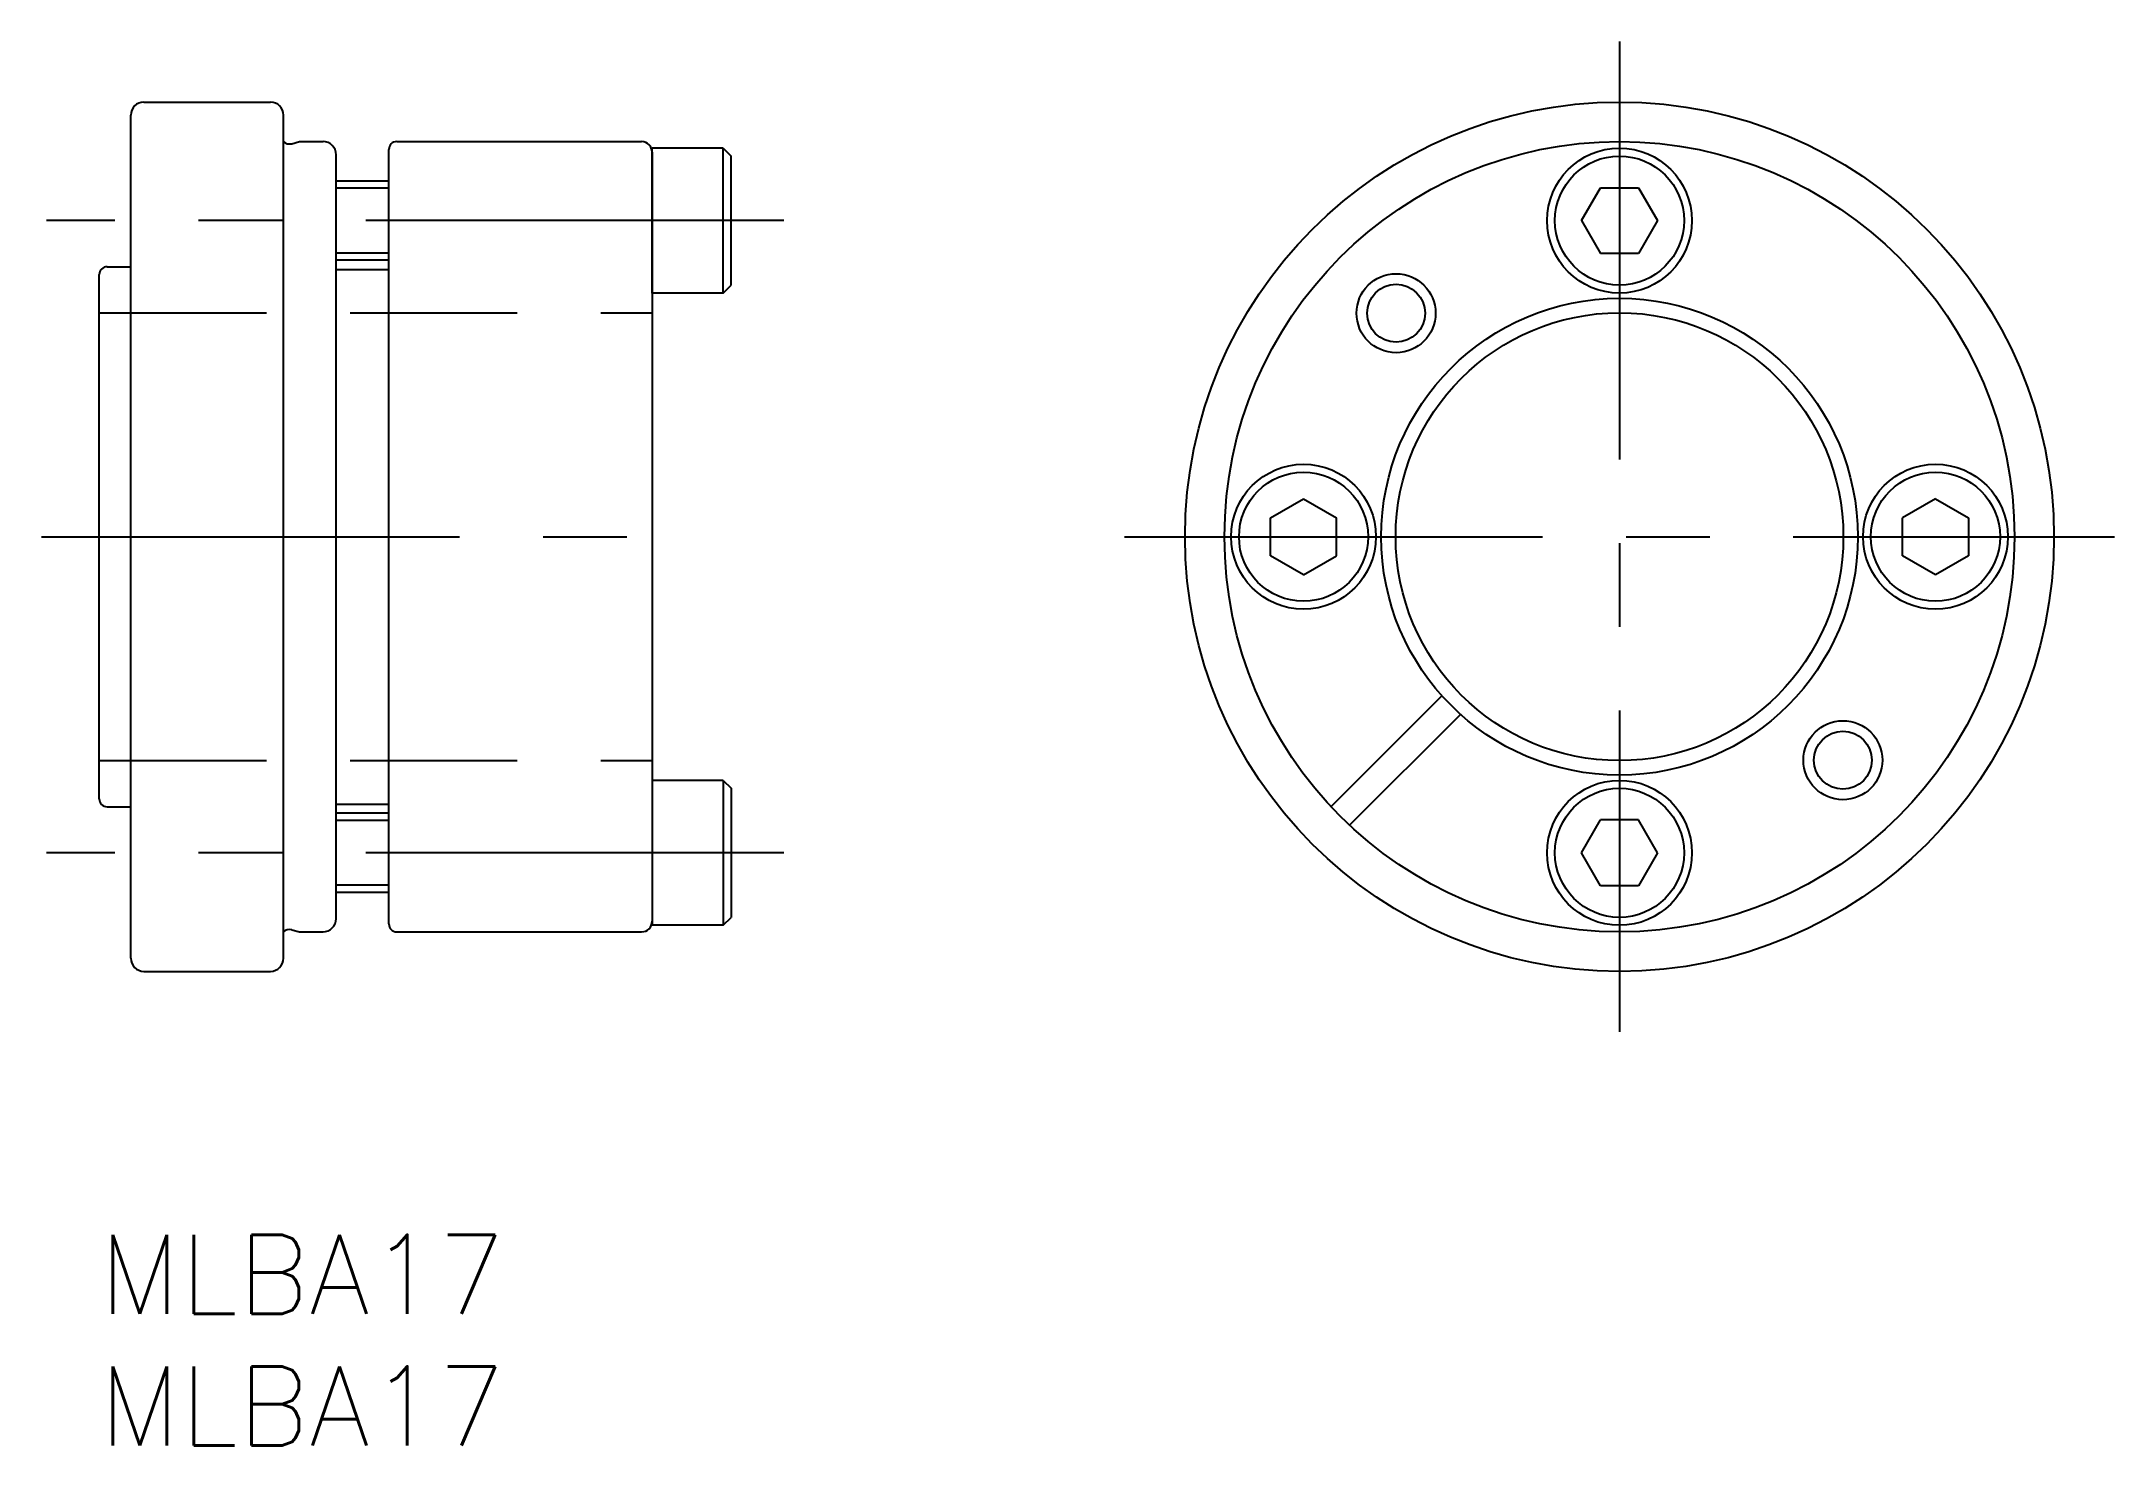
# Model space of a CAD drawing. Extents: x -2.2 to 76.5, y -8 to 45.3.
import ezdxf

# ---------------------------------------------------------------- set-up
doc = ezdxf.new("R2010")
doc.units = 0
doc.header["$LTSCALE"] = 0.5
doc.linetypes.add('CENTER', pattern=[50.8, 31.75, -6.35, 6.35, -6.35])
doc.linetypes.add('DASHED', pattern=[19.05, 12.7, -6.35])
for name, color, linetype in [('MSM_CENTER', 1, 'CENTER'), ('MSM_CONTINUOUS', 7, 'CONTINUOUS'), ('MSM_DASHED', 4, 'DASHED'), ('MSM_NARROW', 5, 'CONTINUOUS'), ('MSM_PART_NUMBER', 7, 'CONTINUOUS')]:
    doc.layers.add(name, color=color, linetype=linetype)
doc.styles.get("Standard").update_dxf_attribs({"font": 'txt.shx', "height": 3, "bigfont": 'bigfont.shx'})

msp = doc.modelspace()

# ---------------------------------------------------------------- linework, layer by layer
at = {"layer": 'MSM_CENTER'}
for p, q in [((57.737, 45.3), (57.737, 7.7)), ((26, 38.5), (-2, 38.5)), ((-2.192, 26.5), (23, 26.5)), ((38.936, 26.5), (76.537, 26.5)), ((26, 14.5), (-2, 14.5))]:
    msp.add_line(p, q, dxfattribs=at)
at = {"layer": 'MSM_CONTINUOUS'}
for p, q in [((1.7, 43), (6.5, 43)), ((1.2, 10.5), (1.2, 42.5)), ((7, 10.5), (7, 42.5)), ((7.312, 41.42), (7.61, 41.5)), ((7.61, 41.5), (8.5, 41.5)), ((9, 12), (9, 41)), ((11, 11.8), (11, 41.2)), ((11.3, 41.5), (20.6, 41.5)), ((23.7, 41.25), (21, 41.25)), ((21, 35.75), (21, 41.25)), ((21, 41.1), (21, 11.9)), ((23.7, 35.75), (23.7, 41.25)), ((23.7, 41.25), (24, 40.95)), ((24, 36.05), (24, 40.95)), ((11, 40), (9, 40)), ((56.293, 38.5), (57.015, 39.75)), ((57.015, 39.75), (58.458, 39.75)), ((58.458, 39.75), (59.18, 38.5)), ((56.293, 38.5), (57.015, 37.25)), ((59.18, 38.5), (58.458, 37.25)), ((58.458, 37.25), (57.015, 37.25)), ((0, 16.55), (0, 36.45)), ((0.3, 36.75), (1.2, 36.75)), ((11, 37), (9, 37)), ((9, 36.65), (11, 36.65)), ((23.7, 35.75), (21, 35.75)), ((23.7, 35.75), (24, 36.05)), ((44.487, 27.222), (45.737, 27.943)), ((45.737, 27.943), (46.987, 27.222)), ((69.737, 27.943), (68.487, 27.222)), ((69.737, 27.943), (70.987, 27.222)), ((44.487, 25.778), (44.487, 27.222)), ((46.987, 25.778), (46.987, 27.222)), ((68.487, 25.778), (68.487, 27.222)), ((70.987, 27.222), (70.987, 25.778)), ((45.737, 25.057), (44.487, 25.778)), ((45.737, 25.057), (46.987, 25.778)), ((69.737, 25.057), (68.487, 25.778)), ((70.987, 25.778), (69.737, 25.057)), ((50.993, 20.464), (46.782, 16.253)), ((51.701, 19.757), (47.489, 15.546)), ((21, 17.25), (21, 11.75)), ((23.7, 17.25), (21, 17.25)), ((23.7, 17.25), (23.7, 11.75)), ((23.7, 17.25), (24, 16.95)), ((24, 16.95), (24, 12.05)), ((0.3, 16.25), (1.2, 16.25)), ((9, 16.35), (11, 16.35)), ((11, 16), (9, 16)), ((56.293, 14.5), (57.015, 15.75)), ((58.458, 15.75), (57.015, 15.75)), ((59.18, 14.5), (58.458, 15.75)), ((57.015, 13.25), (56.293, 14.5)), ((59.18, 14.5), (58.458, 13.25)), ((11, 13), (9, 13)), ((58.458, 13.25), (57.015, 13.25)), ((23.7, 11.75), (24, 12.05)), ((7.312, 11.58), (7.61, 11.5)), ((7.61, 11.5), (8.5, 11.5)), ((11.3, 11.5), (20.6, 11.5)), ((23.7, 11.75), (21, 11.75)), ((1.7, 10), (6.5, 10))]:
    msp.add_line(p, q, dxfattribs=at)
for centre, radius in [((57.737, 26.5), 16.5), ((57.737, 26.5), 15), ((57.737, 38.5), 2.75), ((57.737, 38.5), 2.45), ((49.251, 34.985), 1.1), ((57.737, 26.5), 9.05), ((57.737, 26.5), 8.5), ((45.737, 26.5), 2.75), ((69.737, 26.5), 2.75), ((45.737, 26.5), 2.45), ((69.737, 26.5), 2.45), ((66.222, 18.015), 1.1), ((57.737, 14.5), 2.75), ((57.737, 14.5), 2.45)]:
    msp.add_circle(centre, radius, dxfattribs=at)
for centre, radius, start, end in [((1.7, 42.5), 0.5, 90, 180), ((6.5, 42.5), 0.5, 0, 90), ((7.229, 41.729), 0.32, 224.28087, 285), ((8.5, 41), 0.5, 0, 90), ((11.3, 41.2), 0.3, 90, 180), ((20.6, 41.1), 0.4, 0, 90), ((0.3, 36.45), 0.3, 90, 180), ((0.3, 16.55), 0.3, 180, 270), ((8.5, 12), 0.5, 270, 0), ((20.6, 11.9), 0.4, 270, 0), ((7.229, 11.271), 0.32, 75, 135.71913), ((11.3, 11.8), 0.3, 180, 270), ((1.7, 10.5), 0.5, 180, 270), ((6.5, 10.5), 0.5, 270, 0)]:
    msp.add_arc(centre, radius, start, end, dxfattribs=at)
at = {"layer": 'MSM_DASHED'}
for p, q in [((0, 35), (21, 35)), ((0, 18), (21, 18))]:
    msp.add_line(p, q, dxfattribs=at)
at = {"layer": 'MSM_NARROW'}
for p, q in [((11, 39.729), (9, 39.729)), ((11, 37.27), (9, 37.27)), ((11, 15.73), (9, 15.73)), ((11, 13.27), (9, 13.27))]:
    msp.add_line(p, q, dxfattribs=at)
for centre in [(49.251, 34.985), (66.222, 18.015)]:
    msp.add_circle(centre, 1.5, dxfattribs=at)

# ---------------------------------------------------------------- texts
at = {"layer": 'MSM_PART_NUMBER', "char_height": 3, "attachment_point": 1}
for insert in [(0, 0), (0, -5)]:
    msp.add_mtext_dynamic_manual_height_columns('{MLBA17}', width=121.09418, gutter_width=15, heights=[0], dxfattribs=dict(at, insert=insert))

doc.saveas('drawing.dxf')
